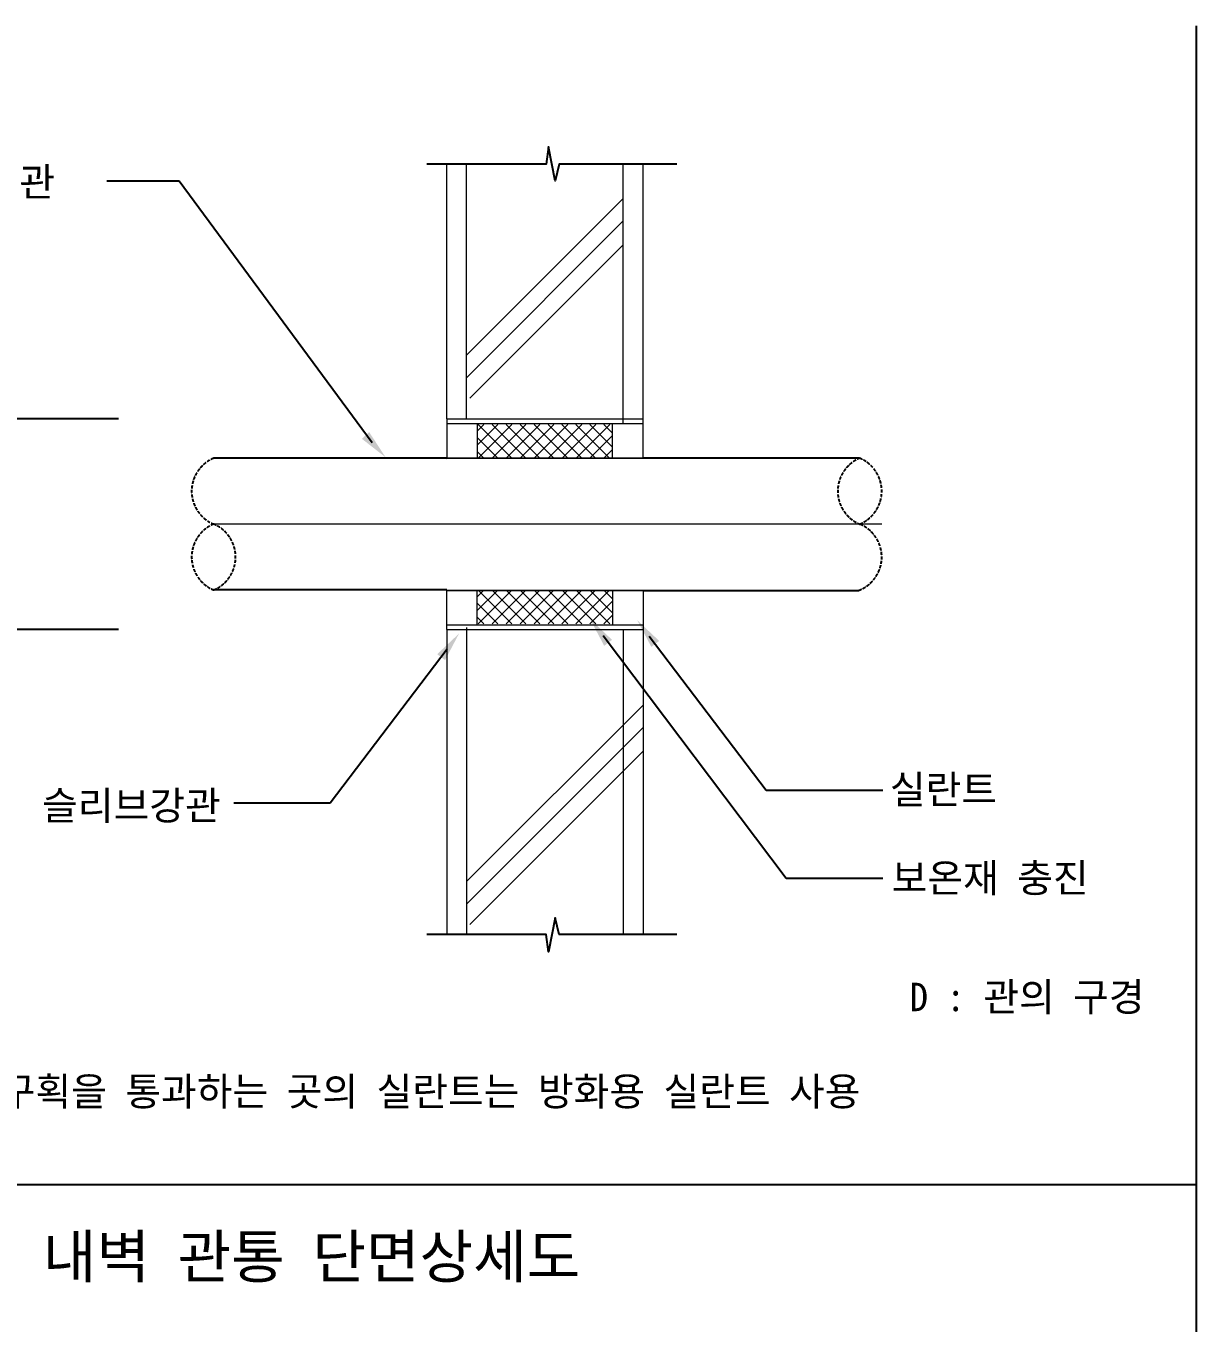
# Model space of a CAD drawing. Header units: millimetres. Extents: x 5104319 to 7084979, y 3076390 to 3633130.
# Drawn here: x 6771470 to 6820779, y 3242610 to 3297270 of the extents above; entities that cross this region are included whole.
import ezdxf
from ezdxf.enums import TextEntityAlignment as Align

# ---------------------------------------------------------------- set-up
doc = ezdxf.new("R2010")
doc.units = ezdxf.units.MM
doc.header["$PDMODE"] = 1
doc.linetypes.add('CEN', pattern=[8.5, 8, -0.2, 0.1, -0.2])
doc.linetypes.add('HIDDEN', pattern=[9.525, 6.35, -3.175])
doc.layers.get('Defpoints').update_dxf_attribs({"color": 140})
for name, color, linetype, lineweight in [('A-CNTL', 1, 'CEN', 15), ('A-CUTL', 7, 'Continuous', 25), ('A-DIMS', 7, 'Continuous', 25), ('A-ELEV-LIN3', 8, 'Continuous', 18), ('A-MKXS-LEAD', 7, 'Continuous', 25), ('A-MKXS-TEXT1', 3, 'Continuous', 25), ('A-XXXX-HATC', 8, 'Continuous', 18), ('A-XXXX-NOTE', 3, 'Continuous', 25), ('A-XXXX-STL', 3, 'Continuous', 25), ('A-XXXX-TABL', 7, 'Continuous', 25), ('A-XXXX-TXT2', 3, 'Continuous', 25)]:
    doc.layers.add(name, color=color, linetype=linetype, lineweight=lineweight)
doc.styles.add('HY울릉도L', font='')
doc.styles.add('돋움', font='')
doc.styles.add('돋움체', font='')
doc.styles.get('HY울릉도L').set_extended_font_data('Dotum')
doc.styles.get('돋움').set_extended_font_data('DotumChe')
doc.styles.get('돋움체').set_extended_font_data('DotumChe')
doc.dimstyles.new('CDIM', dxfattribs={"dimtxt": 3, "dimasz": 1.5, "dimexe": 2, "dimexo": 1, "dimgap": 1, "dimtad": 1, "dimdec": 0, "dimrnd": 0.5, "dimzin": 0, "dimdsep": 32, "dimlunit": 6, "dimtxsty": 'HY울릉도L', "dimblk1": '_CIDOT', "dimblk2": '_CIDOT', "dimsah": 1, "dimcen": 5.5, "dimclrd": 2, "dimclre": 2, "dimclrt": 7, "dimadec": 0, "dimazin": 0, "dimtfac": 1, "dimtdec": 0, "dimtix": 1, "dimtmove": 2, "dimatfit": 1, "dimldrblk": '_CIDOT', "dimfxl": 1, "dimtolj": 1, "dimtzin": 0, "dimlwd": -1, "dimarcsym": 0})

# ---------------------------------------------------------------- blocks, each defined once
blk = doc.blocks.new('_CIDOT')
at = {"color": 0, "linetype": 'ByBlock'}
blk.add_line((2, 0), (-1, 0), dxfattribs=at)
at = {"color": 0, "linetype": 'ByBlock', "const_width": 0.5}
blk.add_lwpolyline([(-0.25, 0, 1), (0.25, 0, 1)], format="xyb", close=True, dxfattribs=at)
blk = doc.blocks.new('*D84')
at = {"layer": 'A-DIMS', "lineweight": -2, "transparency": 16777216}
for p, q in [((6775370, 3280719), (6769402, 3280719)), ((6775370, 3271835), (6769402, 3271835))]:
    blk.add_line(p, q, dxfattribs=at)
at = {"layer": 'A-DIMS', "transparency": 16777216}
blk.add_line((6770202, 3272435), (6770202, 3280119), dxfattribs=at)
at = {"layer": 'Defpoints', "color": 0, "transparency": 16777216}
for p in [(6770202, 3280719), (6775770, 3280719), (6775770, 3271835)]:
    blk.add_point(p, dxfattribs=at)
at = {"layer": 'A-DIMS', "transparency": 16777216, "xscale": 600, "yscale": 600, "zscale": 600}
for p, rotation in [((6770202, 3280719), 90), ((6770202, 3271835), 270)]:
    blk.add_blockref('_CIDOT', p, dxfattribs=dict(at, rotation=rotation))
at = {"layer": 'A-DIMS', "color": 3, "transparency": 16777216, "insert": (6769201, 3276277), "char_height": 1200, "attachment_point": 5, "rotation": 90, "style": '돋움체'}
blk.add_mtext('\\A1;D+50', dxfattribs=at)

msp = doc.modelspace()

# ---------------------------------------------------------------- linework, layer by layer
at = {"layer": 'A-CNTL'}
msp.add_line((6807533.6, 3276277.2), (6779379.9, 3276277.2), dxfattribs=at)
at = {"layer": 'A-CUTL'}
for points in [[(6798894.3, 3291449.9), (6793946.4, 3291449.9), (6793769.8, 3290745.7), (6793495, 3292178.1), (6793396.9, 3291449.9), (6788370.5, 3291449.9)], [(6798894.3, 3258978.3), (6793946.4, 3258978.3), (6793769.8, 3259682.6), (6793495, 3258250.2), (6793396.9, 3258978.3), (6788370.5, 3258978.3)]]:
    msp.add_lwpolyline(points, dxfattribs=at)
at = {"layer": 'A-CUTL', "linetype": 'HIDDEN', "ltscale": 20}
for centre, start, end in [((6806031.4, 3277665.3), 292.5, 69.08209), ((6779954.9, 3277665.3), 112.5, 247.5), ((6807181.3, 3277665.3), 112.5, 247.5), ((6779954.9, 3274889.2), 112.5, 247.5), ((6778805, 3274889.2), 292.5, 67.5), ((6806031.4, 3274889.2), 290.91791, 67.5)]:
    msp.add_arc(centre, 1502.4, start, end, dxfattribs=at)
at = {"layer": 'A-ELEV-LIN3'}
for p, q in [((6789203.3, 3280719), (6789203.3, 3291461.9)), ((6790036.2, 3280719), (6790036.2, 3291461.9)), ((6796643.3, 3280524.2), (6796643.3, 3291461.9)), ((6797476.1, 3279068.7), (6797476.1, 3291461.9)), ((6789203.3, 3280719), (6797476.1, 3280719)), ((6789203.3, 3280719), (6789204.5, 3279053.3)), ((6789203.5, 3280524.2), (6797476.1, 3280524.2)), ((6789203.3, 3271835.5), (6789204.5, 3273501.1)), ((6797476.1, 3273485.8), (6797476.1, 3258966.4)), ((6789203.5, 3272030.2), (6797476.1, 3272030.2)), ((6789203.3, 3271835.5), (6789203.3, 3258966.4)), ((6789203.3, 3271835.5), (6797476.1, 3271835.5)), ((6790036.2, 3271925.2), (6790036.2, 3258966.4)), ((6796643.3, 3271835.5), (6796643.3, 3258966.4))]:
    msp.add_line(p, q, dxfattribs=at)
at = {"layer": 'A-MKXS-LEAD'}
for p, q in [((6777931.9, 3290731.2), (6774874.9, 3290731.2)), ((6786062.8, 3279705.1), (6777931.9, 3290731.2)), ((6795788, 3271581.9), (6803510.7, 3261359.6)), ((6797737.1, 3271561.1), (6802657.8, 3265072)), ((6789217.7, 3271002.4), (6784297, 3264513.4)), ((6802657.8, 3265072), (6807574.8, 3265064.2)), ((6784297, 3264513.4), (6780228.6, 3264513.4)), ((6803510.7, 3261359.6), (6807579, 3261359.6))]:
    msp.add_line(p, q, dxfattribs=at)
for points in [[(6785934, 3280152.5), (6785627.6, 3279870.5), (6786626.7, 3279092.3)], [(6795837.1, 3271147.9), (6796168.9, 3271399.6), (6795248.2, 3272269.2)], [(6797822.8, 3271103.5), (6798154.6, 3271355.1), (6797233.9, 3272224.7)], [(6789132, 3270544.8), (6788800.2, 3270796.4), (6789720.9, 3271666.1)]]:
    msp.add_solid(points, dxfattribs=at)
at = {"layer": 'A-XXXX-HATC'}
for p, q in [((6796643.3, 3289998.1), (6790036.2, 3283391)), ((6796643.3, 3289052), (6790036.2, 3282444.8)), ((6796643.3, 3288050.2), (6790175.1, 3281582)), ((6790490.8, 3280524.2), (6790490.8, 3279055.8)), ((6790768.6, 3280477.8), (6790490.8, 3280200.1)), ((6791357.5, 3280477.8), (6790490.8, 3279611.2)), ((6791929.8, 3279073.3), (6790525.2, 3280477.8)), ((6791946.4, 3280477.8), (6790541.8, 3279073.3)), ((6792518.7, 3279073.3), (6791114.1, 3280477.8)), ((6792535.3, 3280477.8), (6791130.7, 3279073.3)), ((6793107.6, 3279073.3), (6791703, 3280477.8)), ((6793124.2, 3280477.8), (6791719.6, 3279073.3)), ((6793696.5, 3279073.3), (6792292, 3280477.8)), ((6793713.1, 3280477.8), (6792308.5, 3279073.3)), ((6794285.4, 3279073.3), (6792880.9, 3280477.8)), ((6794302, 3280477.8), (6792897.4, 3279073.3)), ((6794874.3, 3279073.3), (6793469.8, 3280477.8)), ((6794890.9, 3280477.8), (6793486.3, 3279073.3)), ((6795463.2, 3279073.3), (6794058.7, 3280477.8)), ((6795479.8, 3280477.8), (6794075.2, 3279073.3)), ((6796052.1, 3279073.3), (6794647.6, 3280477.8)), ((6796068.7, 3280477.8), (6794664.1, 3279073.3)), ((6796188.7, 3279525.6), (6795236.5, 3280477.8)), ((6796188.7, 3280114.5), (6795825.4, 3280477.8)), ((6796188.7, 3279066.3), (6796188.7, 3280524.2)), ((6791340.9, 3279073.3), (6790490.8, 3279923.4)), ((6796188.7, 3280008.9), (6795253, 3279073.3)), ((6790752, 3279073.3), (6790490.8, 3279334.5)), ((6796188.7, 3279420), (6795841.9, 3279073.3)), ((6790490.8, 3272030.2), (6790490.8, 3273498.6)), ((6790752, 3273481.2), (6790490.8, 3273220)), ((6791340.9, 3273481.2), (6790490.8, 3272631.1)), ((6791929.8, 3273481.2), (6790525.2, 3272076.6)), ((6791946.4, 3272076.6), (6790541.8, 3273481.2)), ((6792518.7, 3273481.2), (6791114.1, 3272076.6)), ((6792535.3, 3272076.6), (6791130.7, 3273481.2)), ((6793107.6, 3273481.2), (6791703, 3272076.6)), ((6793124.2, 3272076.6), (6791719.6, 3273481.2)), ((6793696.5, 3273481.2), (6792292, 3272076.6)), ((6793713.1, 3272076.6), (6792308.5, 3273481.2)), ((6794285.4, 3273481.2), (6792880.9, 3272076.6)), ((6794302, 3272076.6), (6792897.4, 3273481.2)), ((6794874.3, 3273481.2), (6793469.8, 3272076.6)), ((6794890.9, 3272076.6), (6793486.3, 3273481.2)), ((6795463.2, 3273481.2), (6794058.7, 3272076.6)), ((6795479.8, 3272076.6), (6794075.2, 3273481.2)), ((6796052.1, 3273481.2), (6794647.6, 3272076.6)), ((6796068.7, 3272076.6), (6794664.1, 3273481.2)), ((6796188.7, 3272545.5), (6795253, 3273481.2)), ((6796188.7, 3273134.4), (6795841.9, 3273481.2)), ((6796188.7, 3273488.1), (6796188.7, 3272030.2)), ((6791357.5, 3272076.6), (6790490.8, 3272943.3)), ((6796188.7, 3273028.8), (6795236.5, 3272076.6)), ((6790768.6, 3272076.6), (6790490.8, 3272354.4)), ((6796188.7, 3272439.9), (6795825.4, 3272076.6)), ((6797476.1, 3268651.5), (6790036.2, 3261211.5)), ((6797476.1, 3267705.3), (6790036.2, 3260265.3)), ((6797476.1, 3266703.5), (6790175.1, 3259402.5))]:
    msp.add_line(p, q, dxfattribs=at)
at = {"layer": 'A-XXXX-STL'}
for p, q in [((6789204.5, 3279053.5), (6797476.1, 3279068.7)), ((6797476.1, 3279068.7), (6806567.8, 3279068.7)), ((6789204.5, 3279053.3), (6779379.9, 3279053.3)), ((6789204.5, 3273501.1), (6779379.9, 3273501.1)), ((6789204.5, 3273501), (6797476.1, 3273485.8)), ((6797476.1, 3273485.8), (6806567.8, 3273485.8))]:
    msp.add_line(p, q, dxfattribs=at)
at = {"layer": 'A-XXXX-TABL'}
for points in [[(6820778.8, 3297270.2), (6820778.8, 3186830.2)], [(6763778.8, 3248450.2), (6820778.8, 3248450.2)]]:
    msp.add_lwpolyline(points, dxfattribs=at)

# ---------------------------------------------------------------- texts
at = {"layer": 'A-MKXS-TEXT1', "style": '돋움체'}
msp.add_text('내벽 관통 단면상세도', height=1800, dxfattribs=at).set_placement((6772178.8, 3245410.8), align=Align.MIDDLE_LEFT)
at = {"layer": 'A-XXXX-NOTE', "style": '돋움'}
msp.add_text('- 방화구획을 통과하는 곳의 실란트는 방화용 실란트 사용', height=1200, dxfattribs=at).set_placement((6765801.5, 3251772.6))
at = {"layer": 'A-XXXX-TXT2', "style": '돋움'}
for s, p in [('HDPE 배관 ', (6765803.1, 3290094.1)), ('실란트', (6807875.4, 3264497.8)), ('슬리브강관', (6772151.2, 3263816.8)), ('보온재 충진', (6807949.1, 3260765.1)), ('D : 관의 구경', (6808709.2, 3255752.1))]:
    msp.add_text(s, height=1200, dxfattribs=at).set_placement(p)

# ---------------------------------------------------------------- dimensions: what is measured, and where the dimension line sits
at = {"layer": 'A-DIMS'}
dim = msp.add_linear_dim(base=(6770202.1, 3280719), p1=(6775769.5, 3271835.5), p2=(6775769.5, 3280719), angle=90, text='D+50', dimstyle='CDIM', override={"dimscale": 400, "dimtxsty": '돋움체', "dimclrd": 256, "dimclre": 256, "dimclrt": 3}, dxfattribs=at)
dim.commit()
dim.dimension.update_dxf_attribs({"geometry": '*D84', "text_midpoint": (6769201.3, 3276277.2)})

doc.saveas('drawing.dxf')
